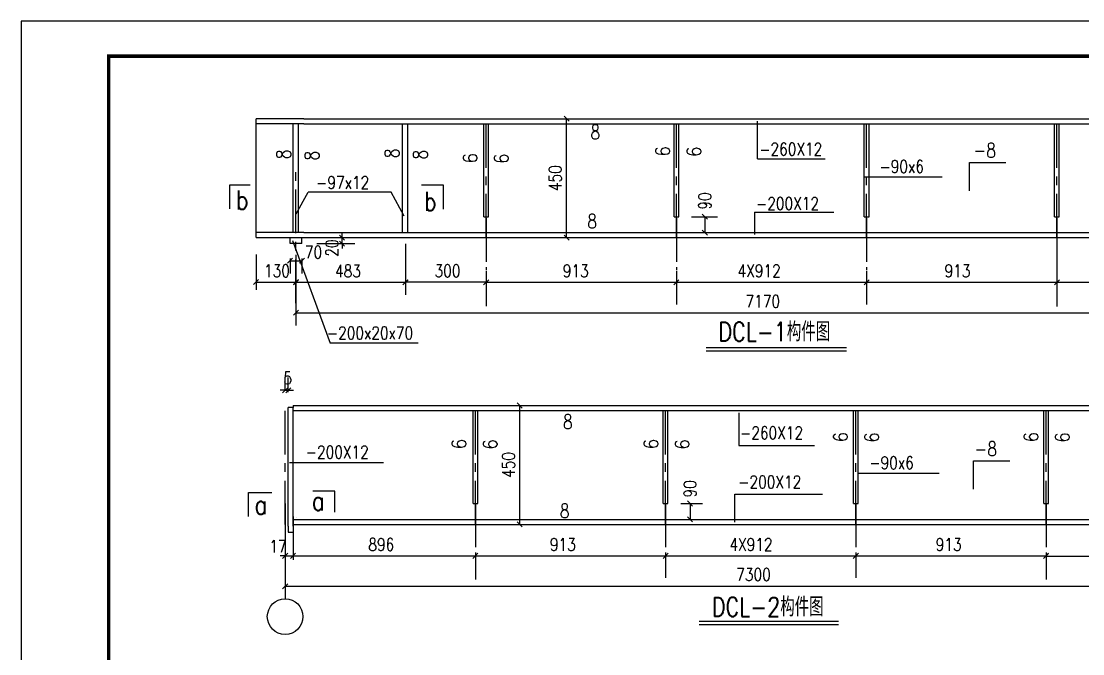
# Model space of a CAD drawing. Extents: x 40002367 to 40460080, y 192184 to 372766.
# Drawn here: x 40385780 to 40416155, y 308477 to 326572 of the extents above; entities that cross this region are included whole.
import ezdxf

# ---------------------------------------------------------------- set-up
doc = ezdxf.new("R2010")
doc.units = 0
doc.header["$LTSCALE"] = 1000
doc.header["$MEASUREMENT"] = 0
doc.linetypes.add('CENTER', pattern=[2, 1.25, -0.25, 0.25, -0.25])
doc.layers.get('0').update_dxf_attribs({"linetype": 'CONTINUOUS'})
for name, color, linetype in [('AXIS', 3, 'CONTINUOUS'), ('C', 6, 'CENTER'), ('D', 4, 'CONTINUOUS'), ('G', 1, 'CONTINUOUS'), ('PUB_TITLE', 4, 'CONTINUOUS')]:
    doc.layers.add(name, color=color, linetype=linetype)
doc.styles.add('DIM_FONT', font='SIMPLEX.shx', dxfattribs={"width": 0.8})
doc.styles.add('ROMANS', font='simplex.shx', dxfattribs={"width": 0.5, "bigfont": 'fjktxt.shx'})

msp = doc.modelspace()

# ---------------------------------------------------------------- linework, layer by layer
at = {"color": 0, "linetype": 'ByBlock'}
for p, q in [((40401456.6, 323711.8), (40401312.6, 323855.8)), ((40405412.4, 320908.5), (40405268.4, 321052.5)), ((40405268.4, 320598.9), (40405412.4, 320454.9)), ((40394890.5, 320453.8), (40395034.5, 320309.8)), ((40395034.5, 320139.7), (40394890.5, 320283.7)), ((40401312.6, 320453.8), (40401456.6, 320309.8)), ((40393542.7, 319791.1), (40393398.7, 319647.1)), ((40393738.9, 319647.1), (40393882.9, 319791.1)), ((40392572, 319182.8), (40392428, 319038.8)), ((40393568.8, 319038.8), (40393712.8, 319182.8)), ((40393712.8, 319175.4), (40393568.8, 319031.4)), ((40396702.8, 319031.4), (40396846.8, 319175.4)), ((40396847.5, 319176.2), (40396703.5, 319032.2)), ((40399156, 319176.2), (40399012, 319032.2)), ((40399012, 319032.2), (40399156, 319176.2)), ((40404455.2, 319032.2), (40404599.2, 319176.2)), ((40404599.2, 319176.2), (40404455.2, 319032.2)), ((40410042.4, 319176.2), (40409898.4, 319032.2)), ((40409898.4, 319032.2), (40410042.4, 319176.2)), ((40415341.6, 319032.2), (40415485.6, 319176.2)), ((40415485.6, 319176.2), (40415341.6, 319032.2)), ((40393712.8, 318306.2), (40393568.8, 318162.2)), ((40393260, 315943.8), (40393404, 316087.8)), ((40393494.7, 316087.8), (40393350.7, 315943.8)), ((40400118.3, 315506.6), (40399974.3, 315650.6)), ((40404988.8, 312703.4), (40404844.8, 312847.4)), ((40404844.8, 312393.8), (40404988.8, 312249.8)), ((40399974.3, 312248.6), (40400118.3, 312104.6)), ((40393260, 311206.3), (40393404, 311350.3)), ((40393630.8, 311350.3), (40393486.8, 311206.3)), ((40393630.8, 311350.3), (40393486.8, 311206.3)), ((40398847.2, 311350.3), (40398703.2, 311206.3)), ((40398703.2, 311206.3), (40398847.2, 311350.3)), ((40404146.4, 311206.3), (40404290.4, 311350.3)), ((40404290.4, 311350.3), (40404146.4, 311206.3)), ((40409733.6, 311350.3), (40409589.6, 311206.3)), ((40409589.6, 311206.3), (40409733.6, 311350.3)), ((40415032.8, 311206.3), (40415176.8, 311350.3)), ((40415176.8, 311344.2), (40415032.8, 311200.2)), ((40393404, 310481.7), (40393260, 310337.7))]:
    msp.add_line(p, q, dxfattribs=at)
for p, q in [((40393867.6, 323783.8), (40392500, 323783.8)), ((40392500, 320381.8), (40392500, 323783.8)), ((40393867.6, 323638.6), (40392500, 323638.6)), ((40393563.7, 320526.9), (40393563.7, 323638.6)), ((40393718, 320526.9), (40393718, 323638.6)), ((40393867.6, 323783.8), (40420657.3, 323783.8)), ((40393867.6, 323638.6), (40420657.3, 323638.6)), ((40396688.3, 320526.9), (40396688.3, 323638.6)), ((40396842.5, 320526.9), (40396842.5, 323638.6)), ((40399016, 320980.5), (40399016, 323638.6)), ((40399152.1, 320980.5), (40399152.1, 323638.6)), ((40404459.2, 320980.5), (40404459.2, 323638.6)), ((40404595.3, 320980.5), (40404595.3, 323638.6)), ((40409902.4, 320980.5), (40409902.4, 323638.6)), ((40410038.5, 320980.5), (40410038.5, 323638.6)), ((40415345.6, 320980.5), (40415345.6, 323638.6)), ((40415481.7, 320980.5), (40415481.7, 323638.6)), ((40399016, 320980.5), (40399152.1, 320980.5)), ((40404459.2, 320980.5), (40404595.3, 320980.5)), ((40409902.4, 320980.5), (40410038.5, 320980.5)), ((40415345.6, 320980.5), (40415481.7, 320980.5)), ((40393867.6, 320526.9), (40392500, 320526.9)), ((40393867.6, 320526.9), (40420657.3, 320526.9)), ((40392500, 320381.8), (40420657.3, 320381.8)), ((40393470.7, 320211.7), (40393470.7, 320381.8)), ((40393810.9, 320211.7), (40393470.7, 320211.7)), ((40393810.9, 320211.7), (40393810.9, 320381.8)), ((40405374.5, 317141.5), (40409395.6, 317141.5)), ((40393422.7, 312124), (40393422.7, 315526)), ((40393558.8, 315526), (40393422.7, 315526)), ((40393558.8, 315578.6), (40420348.4, 315578.6)), ((40393558.8, 315578.6), (40393558.8, 315526)), ((40393558.8, 312124), (40393558.8, 315526)), ((40393558.8, 315433.5), (40420348.4, 315433.5)), ((40398707.2, 312775.4), (40398707.2, 315433.5)), ((40398843.2, 312775.4), (40398843.2, 315433.5)), ((40404150.4, 312775.4), (40404150.4, 315433.5)), ((40404286.4, 312775.4), (40404286.4, 315433.5)), ((40409593.6, 312775.4), (40409593.6, 315433.5)), ((40409729.6, 312775.4), (40409729.6, 315433.5)), ((40415036.8, 312775.4), (40415036.8, 315433.5)), ((40415172.8, 312775.4), (40415172.8, 315433.5)), ((40393558.8, 313825), (40393558.8, 313825)), ((40393558.8, 313825), (40393558.8, 313825)), ((40398707.2, 312775.4), (40398843.2, 312775.4)), ((40404150.4, 312775.4), (40404286.4, 312775.4)), ((40409593.6, 312775.4), (40409729.6, 312775.4)), ((40415036.8, 312775.4), (40415172.8, 312775.4)), ((40393558.8, 312321.8), (40420348.4, 312321.8)), ((40393422.7, 312124), (40393422.7, 311952.7)), ((40393422.7, 311952.7), (40393558.8, 311952.7)), ((40393531.6, 311952.7), (40393531.6, 311952.7)), ((40393531.6, 311952.7), (40393531.6, 311952.7)), ((40393558.8, 312176.6), (40420348.4, 312176.6)), ((40393558.8, 312124), (40393558.8, 311952.7)), ((40405178.6, 309309.4), (40409166.6, 309309.4))]:
    msp.add_line(p, q)
msp.add_circle((40393332, 309539.4), 510.3)
at = {"layer": 'AXIS'}
for p, q in [((40400545.5, 323783.8), (40401744.6, 323783.8)), ((40401384.6, 320381.8), (40401384.6, 323783.8)), ((40406846.2, 322632.8), (40406846.2, 323712.1)), ((40406846.2, 322632.8), (40408787.1, 322632.8)), ((40412915.6, 322535.3), (40413955.3, 322535.3)), ((40412915.6, 321721), (40412915.6, 322535.3)), ((40409902.4, 322119.4), (40412130.6, 322119.4)), ((40393646.5, 321062.5), (40393990.5, 321681.2)), ((40396364.5, 321681.2), (40393990.5, 321681.2)), ((40396739, 320991.8), (40396364.5, 321681.2)), ((40406762.9, 321107.3), (40409030.8, 321107.3)), ((40406762.9, 321107.3), (40406762.9, 320467)), ((40404959.2, 320980.5), (40405700.4, 320980.5)), ((40405340.4, 320980.5), (40405340.4, 320526.9)), ((40394962.5, 320381.8), (40394962.5, 320525.8)), ((40404959.2, 320526.9), (40405700.4, 320526.9)), ((40393544, 320296.4), (40394622.1, 317358.2)), ((40394242.9, 320381.8), (40395322.5, 320381.8)), ((40394242.9, 320211.7), (40395322.5, 320211.7)), ((40394962.5, 320211.7), (40394962.5, 320381.8)), ((40394962.5, 320211.7), (40394962.5, 320067.7)), ((40396775.5, 320207.3), (40396775.5, 318744.2)), ((40400545.5, 320381.8), (40401744.6, 320381.8)), ((40392500, 319898.5), (40392500, 318886.3)), ((40393640.8, 319891.2), (40393640.8, 317866.9)), ((40393470.7, 319779.7), (40393470.7, 319359.1)), ((40393470.7, 319719.1), (40393810.9, 319719.1)), ((40393810.9, 319779.7), (40393810.9, 319359.1)), ((40415413.6, 319802.3), (40415413.6, 318744.2)), ((40392500, 319542.8), (40392500, 319470.8)), ((40393640.8, 319542.8), (40393640.8, 319470.8)), ((40396774.8, 319535.4), (40396774.8, 319463.4)), ((40399084, 319536.2), (40399084, 319464.2)), ((40404527.2, 319536.2), (40404527.2, 319464.2)), ((40404527.2, 319536.2), (40404527.2, 319464.2)), ((40409970.4, 319536.2), (40409970.4, 319464.2)), ((40409970.4, 319536.2), (40409970.4, 319464.2)), ((40415413.6, 319536.2), (40415413.6, 319464.2)), ((40392500, 319110.8), (40393640.8, 319110.8)), ((40393640.8, 319103.4), (40396774.8, 319103.4)), ((40399084, 319104.2), (40396775.5, 319104.2)), ((40399084, 319104.2), (40404527.2, 319104.2)), ((40404527.2, 319104.2), (40409970.4, 319104.2)), ((40409970.4, 319104.2), (40415413.6, 319104.2)), ((40415413.6, 319104.2), (40420658, 319104.2)), ((40393640.8, 318678.8), (40393640.8, 318743.4)), ((40399084, 318748.7), (40399084, 318744.2)), ((40393640.8, 318234.2), (40420884.1, 318234.2)), ((40397140.9, 317358.2), (40394622.1, 317358.2)), ((40393332, 316010.6), (40393332, 316375.8)), ((40393422.7, 315958), (40393422.7, 316375.8)), ((40393332, 316015.8), (40393188, 316015.8)), ((40393332, 316015.8), (40393422.7, 316015.8)), ((40393422.7, 316015.8), (40393566.7, 316015.8)), ((40399207.2, 315578.6), (40400406.3, 315578.6)), ((40400046.3, 312176.6), (40400046.3, 315578.6)), ((40406315.8, 315368.9), (40406315.8, 314432.7)), ((40406315.8, 314432.7), (40408479, 314432.7)), ((40393454.8, 313949.8), (40396147.9, 313949.8)), ((40413029.1, 313995.7), (40414068.9, 313995.7)), ((40413029.1, 313181.4), (40413029.1, 313995.7)), ((40409729.6, 313644.8), (40412041.4, 313644.8)), ((40406203.3, 313045.9), (40408704.4, 313045.9)), ((40406203.3, 312244), (40406203.3, 313045.9)), ((40404650.4, 312775.4), (40405276.8, 312775.4)), ((40404916.8, 312775.4), (40404916.8, 312321.8)), ((40404650.4, 312321.8), (40405276.8, 312321.8)), ((40399207.2, 312176.6), (40400406.3, 312176.6)), ((40393332, 311773.9), (40393332, 310049.7)), ((40393332, 311710.3), (40393332, 311638.3)), ((40393558.8, 311710.3), (40393558.8, 311638.3)), ((40393558.8, 311710.3), (40393558.8, 311638.3)), ((40398775.2, 311710.3), (40398775.2, 311638.3)), ((40398775.2, 311710.3), (40398775.2, 311638.3)), ((40404218.4, 311710.3), (40404218.4, 311638.3)), ((40404218.4, 311710.3), (40404218.4, 311638.3)), ((40409661.6, 311710.3), (40409661.6, 311638.3)), ((40409661.6, 311710.3), (40409661.6, 311638.3)), ((40415104.8, 311710.3), (40415104.8, 311638.3)), ((40393332, 311278.3), (40393188, 311278.3)), ((40393332, 311278.3), (40393558.8, 311278.3)), ((40393558.8, 311278.3), (40393702.8, 311278.3)), ((40393558.8, 311278.3), (40398775.2, 311278.3)), ((40398775.2, 311278.3), (40404218.4, 311278.3)), ((40404218.4, 311278.3), (40409661.6, 311278.3)), ((40409661.6, 311278.3), (40415104.8, 311278.3)), ((40415104.8, 311272.2), (40420348.4, 311272.2)), ((40415104.8, 311183.4), (40415104.8, 310912.2)), ((40393332, 310409.7), (40420575.2, 310409.7))]:
    msp.add_line(p, q, dxfattribs=at)
at = {"layer": 'C'}
for p, q in [((40399084, 320381.8), (40399084, 323783.8)), ((40404527.2, 320381.8), (40404527.2, 323783.8)), ((40409970.4, 320381.8), (40409970.4, 323783.8)), ((40415413.6, 320381.8), (40415413.6, 323783.8)), ((40393640.8, 318508.4), (40393640.8, 322503.3)), ((40399084, 320935.1), (40399084, 319186.7)), ((40404527.2, 320935.1), (40404527.2, 319186.7)), ((40409970.4, 320935.1), (40409970.4, 319186.7)), ((40415413.6, 320935.1), (40415413.6, 319186.7)), ((40399084, 319186.7), (40399084, 318418)), ((40404527.2, 319186.7), (40404527.2, 318464.3)), ((40409970.4, 319186.7), (40409970.4, 318464.3)), ((40415413.6, 319186.7), (40415413.6, 318415.6)), ((40393332, 312176.6), (40393332, 315578.6)), ((40398775.2, 312176.6), (40398775.2, 315578.6)), ((40404218.4, 312176.6), (40404218.4, 315578.6)), ((40409661.6, 312176.6), (40409661.6, 315578.6)), ((40415104.8, 312176.6), (40415104.8, 315578.6)), ((40393332, 312775.4), (40393332, 311373.8)), ((40398775.2, 312775.4), (40398775.2, 311373.8)), ((40404218.4, 312775.4), (40404218.4, 311373.8)), ((40409661.6, 312775.4), (40409661.6, 311373.8)), ((40415104.8, 312775.4), (40415104.8, 311373.8)), ((40393558.8, 312406.3), (40393558.8, 311160.6)), ((40393332, 311373.8), (40393332, 311080)), ((40398775.2, 311373.8), (40398775.2, 310605.1)), ((40404218.4, 311373.8), (40404218.4, 310651.4)), ((40409661.6, 311373.8), (40409661.6, 310651.4)), ((40415104.8, 311373.8), (40415104.8, 310602.7))]:
    msp.add_line(p, q, dxfattribs=at)
at = {"layer": 'D'}
msp.add_line((40393651.2, 312363.7), (40393651.2, 312363.7), dxfattribs=at)
msp.add_line((40393651.2, 312363.7), (40393651.2, 312363.7), dxfattribs=at)
at = {"layer": 'G'}
for p, q in [((40391746.2, 321206.3), (40391746.2, 321891.9)), ((40391746.2, 321891.9), (40392335, 321891.9)), ((40397858.8, 321881.6), (40397234.3, 321881.6)), ((40397858.8, 321198.4), (40397858.8, 321881.6)), ((40405374.5, 317242.3), (40409395.6, 317242.3)), ((40392282.5, 313089.2), (40392949.5, 313089.2)), ((40392282.5, 312403.6), (40392282.5, 313089.2)), ((40394749.8, 313128.5), (40394125.2, 313128.5)), ((40394749.8, 312526.2), (40394749.8, 313128.5)), ((40405178.6, 309410.2), (40409166.6, 309410.2))]:
    msp.add_line(p, q, dxfattribs=at)
at = {"layer": 'PUB_TITLE'}
msp.add_lwpolyline([(40385779.9, 284571.8), (40460079.9, 284571.8), (40460079.9, 326571.8), (40385779.9, 326571.8)], close=True, dxfattribs=at)
at = {"layer": 'PUB_TITLE', "const_width": 100}
msp.add_lwpolyline([(40388279.9, 285571.8), (40459079.9, 285571.8), (40459079.9, 325571.8), (40388279.9, 325571.8)], close=True, dxfattribs=at)

# ---------------------------------------------------------------- texts
at = {"style": 'ROMANS', "width": 0.8}
for s, height, p in [('8', 408.2, (40402066.3, 323198.7)), ('-260X12', 360, (40406898.4, 322732.6)), ('-8', 408.24, (40413028, 322675.7)), ('-90x6', 360, (40410339.3, 322236.4)), ('-97x12', 360, (40394219.3, 321777.7)), ('b', 544.3, (40391924.2, 321188.7)), ('b', 544.3, (40397307.5, 321143.4)), ('-200X12', 360, (40406806.5, 321178.1)), ('8', 408.2, (40401976.2, 320647.8)), ('-200x20x70', 360, (40394527, 317472.8)), ('DCL-1构件图', 544.32, (40405727.5, 317417.2)), ('8', 408.2, (40401280.7, 314911.8)), ('-260X12', 360, (40406349.7, 314614.4)), ('-200X12', 360, (40393923.2, 314066.8)), ('-8', 408.24, (40413057.2, 314136.1)), ('-90x6', 360, (40410048.8, 313761.8)), ('-200X12', 360, (40406297.4, 313210.4)), ('a', 544.3, (40394098.5, 312577.8)), ('a', 544.3, (40392460.6, 312466.4)), ('8', 408.2, (40401190.5, 312360.9)), ('DCL-2构件图', 544.32, (40405539.1, 309544))]:
    msp.add_text(s, height=height, dxfattribs=at).set_placement(p)
for s, p in [('8', (40396593.9, 322652.4)), ('6', (40404337.9, 322708.6)), ('6', (40405231.8, 322698.6)), ('8', (40393490.8, 322624.3)), ('8', (40394300.4, 322586.3)), ('8', (40397403.6, 322614.4)), ('6', (40398830, 322512)), ('6', (40399724, 322502.1)), ('6', (40409425.4, 314534)), ('6', (40410319.3, 314524.1)), ('6', (40414878.4, 314534)), ('6', (40415772.3, 314524.1)), ('6', (40398509.5, 314335.5)), ('6', (40399403.4, 314325.6)), ('6', (40404002.2, 314335.5)), ('6', (40404896.1, 314325.6))]:
    msp.add_text(s, height=408.2, rotation=90, dxfattribs=at).set_placement(p)
at = {"color": 7, "style": 'DIM_FONT', "width": 0.8}
for s, p in [('450', (40401240.6, 321712.5)), ('90', (40405520.7, 321182.8)), ('20', (40394853, 319837.6)), ('450', (40399902.3, 313507.3)), ('90', (40405097.1, 312947.3))]:
    msp.add_text(s, height=360, rotation=90, dxfattribs=at).set_placement(p)
for s, p in [('70', (40393897.3, 319781.9)), ('130', (40392727.6, 319254.8)), ('483', (40394759.5, 319247.4)), ('300', (40397608.5, 319248.2)), ('913', (40401276.5, 319248.2)), ('4X912', (40406277.9, 319248.2)), ('913', (40412200.1, 319248.2)), ('7170', (40406505.5, 318378.2)), ('5', (40393281.4, 316184.6)), ('17', (40392880.2, 311370.4)), ('896', (40395712.9, 311422.3)), ('913', (40400907.2, 311422.3)), ('4X912', (40406043.4, 311422.3)), ('913', (40411947.3, 311422.3)), ('7300', (40406240.4, 310560.8))]:
    msp.add_text(s, height=360, dxfattribs=at).set_placement(p)

doc.saveas('drawing.dxf')
